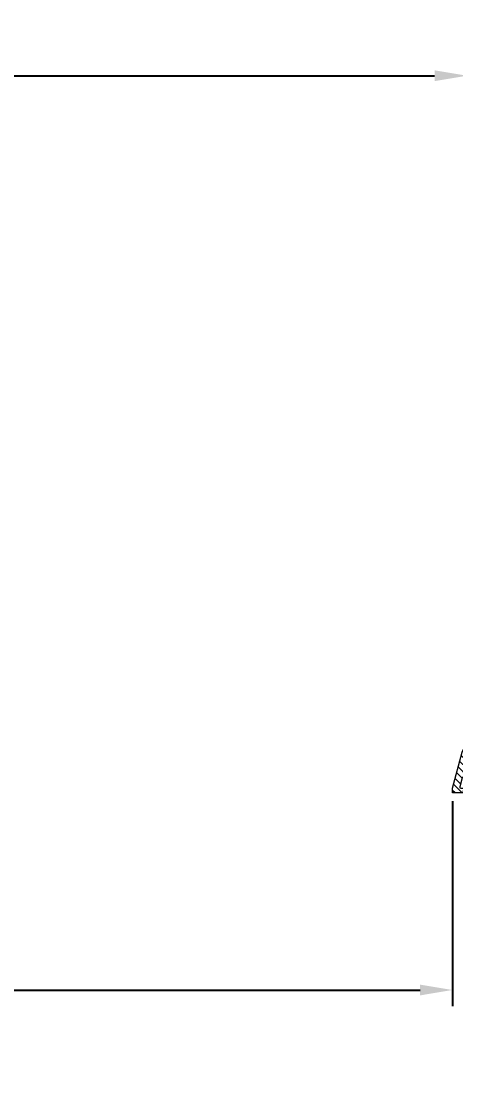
# Model space of a CAD drawing. Header units: millimetres. Extents: x -20000 to 230000, y -17405 to 24510.
# Drawn here: x 6962.5 to 7096.5, y -16527.7 to -16199.5 of the extents above; entities that cross this region are included whole.
import ezdxf

# ---------------------------------------------------------------- set-up
doc = ezdxf.new("R2010")
doc.units = ezdxf.units.MM
doc.header["$PDMODE"] = 35
doc.header["$PDSIZE"] = 0.5
doc.layers.get('0').update_dxf_attribs({"lineweight": 13})
doc.layers.get('Defpoints').update_dxf_attribs({"true_color": 0xc2a584})
doc.layers.add('0 - Invisible', color=43, linetype='Continuous', lineweight=0, plot=False)
doc.layers.add('1 - Cotation', color=32, linetype='Continuous', lineweight=13)
doc.layers.add('1 - PVC', color=7, linetype='Continuous', lineweight=13)
doc.styles.add('Texte Poralu', font='tahomabd.ttf')
doc.dimstyles.new('30 - 1000', dxfattribs={"dimtxt": 10, "dimasz": 10, "dimexe": 5, "dimexo": 2.5, "dimgap": 5, "dimtad": 1, "dimdec": 1, "dimtxsty": 'Texte Poralu', "dimcen": 5, "dimazin": 0, "dimtfac": 1, "dimtdec": 1, "dimtmove": 0, "dimatfit": 3, "dimfxl": 1, "dimarcsym": 0})

# ---------------------------------------------------------------- blocks, each defined once
blk = doc.blocks.new('Rehau - DL98')
at = {"layer": '1 - PVC', "linetype": 'ByBlock'}
h = blk.add_hatch(dxfattribs=at)
h.set_pattern_fill('ANSI31', color=256, scale=0.5, angle=270, style=0)
h.set_pattern_definition([(315, (98, 0), (1.122532015133644, 1.122532015133644), [])])
h.paths.add_polyline_path([(1.879529492071015, 37.82031643489609, 0.3966685553808879), (0, 35.8239480178454), (0, 0), (1.799999999988358, 0, 0.4689688986931894), (3.766506847430719, 2.364487062906846), (2.999999999985448, 6.499999999883585), (3, 14.99999999994179), (38, 15), (39.80000000000291, 15, 0.4689688986932354), (41.76650684743072, 17.36448706290685), (41, 21.5), (41, 22.5, -0.4142135623730951), (41.5, 23), (51.30000000000291, 23), (51.30000000000291, 16, 0.4142135623730951), (51.80000000000291, 15.5), (58.99999999998545, 15.5), (59, 18.20000000001164), (54.00000000001455, 18.20000000001164), (54.00000000001455, 23.20000000006985), (68, 23.20000000001164), (86.00000000001455, 23.20000000001164), (86.00000000001455, 18.20000000001164), (81.00000000001455, 18.20000000001164), (80.99999999998545, 15.5), (89.69999999999709, 15.5, 0.4142135623730951), (90.19999999999709, 16), (90.19999999999709, 20.5), (89.69999999999709, 20.5, -0.4142135623730951), (88.69999999999709, 21.5), (88.69999999999709, 22, -0.4142135623730951), (89.69999999999709, 23), (94.30000000000291, 23, -0.4142135623731307), (95, 22.29999999998836), (95.00000000001455, 21.5), (94.23349315256928, 17.36448706290685, 0.2850017038207022), (95, 15.40000000002328), (95, 15), (97.99999999998545, 15), (98, 25.90000000002328), (98, 66, 0.4142135623730951), (97, 67), (93, 67), (92.99999999998545, 64.29999999998836), (95.30000000000291, 64.29999999998836), (95.30000000000291, 60, -0.4142135623730951), (94.30000000000291, 59), (88.5, 59, -0.4142135623730951), (87.5, 60), (87.5, 60.5, -0.4142135623730951), (88.5, 61.5), (89, 61.5), (89, 67), (86.49999999998545, 67), (86.7624659905996, 64), (68.32562743491144, 62.5489893371705), (67.99999999998545, 62.22336190222995), (67.72188789721986, 62.50147400511196), (51.57845909573371, 61.23095860442845, -0.4374089726612938), (50.5, 62.22787593811518), (50.5, 77.5), (52, 77.5), (52, 80.00525588833261, 0.3394542588165427), (51.85176380905614, 80.19844105356606), (50.75176380902121, 80.49318516528001, 0.493145426031467), (50.5, 80.29999999998836), (50.5, 79.54999999998836, -0.4931454260510824), (50.12235428644635, 79.26022225210909), (47.37059047745424, 79.99755514250137, -0.3394542588633446), (47, 80.48051805567229), (47, 83.51948194432771, -0.3394542588633955), (47.37059047745424, 84.00244485749863), (50.1223542864609, 84.73977774789091, -0.4931454260917456), (50.5, 84.44999999995343), (50.5, 83.70000000001164, 0.4931454260900017), (50.75176380905032, 83.50681483471999), (51.85176380901248, 83.80155894643394, 0.3394542589447556), (52, 83.9947441117256), (52.00000000001455, 87.00000000005821), (50.49999999995634, 87.00000000005821), (39.48236190978787, 84.04783277120441, 0.3394542588633612), (38, 82.11598111863714), (38, 40)])
h.paths.add_polyline_path([(38, 37.29508844472002), (38, 17.70000000001164), (2.30000000000291, 17.70000000001164), (2.30000000000291, 35.14077809988521)], flags=16)
h.paths.add_polyline_path([(40, 37.413897450082, 0.327538221718526), (40.69999999999709, 38.3678366515087), (40.69999999998254, 41), (48.19999999999709, 41), (48.19999999999709, 25.70000000001164), (46.30000000000291, 25.70000000001164), (44, 25.70000000001164), (40, 25.70000000001164)], flags=16)
h.paths.add_polyline_path([(40.70000000001164, 43), (40.69999999999709, 67), (48.20000000001164, 67), (48.20000000001164, 43)], flags=16)
h.paths.add_polyline_path([(50.19999999999709, 57.56843380007194), (50.19999999999709, 57.95192733907606, -0.3913924554663752), (50.66077045215934, 58.45038600597763), (53.69999999999709, 58.68957855878398), (53.83241696543701, 58.70000000001164), (65.5, 59.61825869936729), (65.49999999998545, 56.89999999996508), (67, 56.90000000002328), (67, 59.73631125950487), (69, 59.89371467323508), (69, 56.90000000002328), (70.5, 56.89999999996508), (70.5, 60.01176723343087), (82, 60.91683686187025), (82.00000000001455, 56.89999999996508), (83.50000000001455, 56.90000000002328), (83.5, 61.03488942218246), (84.79999999998836, 61.13720164098777), (84.80000000000291, 60.5), (84.80000000000291, 60, 0.2288714561773755), (86, 57.27236366062425), (86, 25.90000000002328), (50.19999999999709, 25.90000000002328)], flags=16)
h.paths.add_polyline_path([(40.69999999999709, 69.00000000005821), (40.70000000001164, 81.5788522270741), (44.69999999999709, 82.65064899693243), (44.69999999999709, 80.48051805567229, 0.3394542588589886), (46.77530667366227, 77.77592574205482), (48.19999999999709, 77.39418031577952), (48.19999999999709, 69)], flags=16)
h.paths.add_polyline_path([(88.30000000000291, 43), (95.29999999998836, 42.99999999994179), (95.30000000000291, 25.70000000006985), (88.29999999998836, 25.70000000006985)], flags=16)
h.paths.add_polyline_path([(88.30000000001746, 45), (88.30000000000291, 56.29999999998836), (88.69999999999709, 56.29999999998836), (88.69999999999709, 55.5, 0.4142135623730951), (89.69999999999709, 54.5), (90.19999999998254, 54.5), (90.19999999999709, 56.30000000004657), (91.80000000001746, 56.30000000004657), (91.80000000000291, 54.5), (92.30000000000291, 54.5, 0.4142135623730951), (93.30000000000291, 55.5), (93.30000000000291, 56.29999999998836), (95.30000000000291, 56.29999999998836), (95.30000000000291, 45)], flags=16)
h.paths.add_polyline_path([(98.00000000001455, 15.00000000005821), (95, 15.00000000005821), (95, 0, 0.4142135623730951), (98, 3)], flags=17)
at = {"layer": '0 - Invisible'}
for p in [(52, 82), (84.00000000000001, 63.78258921149752), (2.220446049250313e-16, 37.70689655175541), (70, 18.20000000001164), (95, 15), (98, 15)]:
    blk.add_point(p, dxfattribs=at)
at = {"layer": '0 - Invisible', "linetype": 'ByBlock'}
blk.add_point((98, 67), dxfattribs=at)
at = {"layer": '1 - PVC', "linetype": 'ByBlock'}
for points in [[(98, 66, 0.4142135623730951), (97, 67), (93, 67), (93, 64.29999999998836), (95.30000000000291, 64.29999999998836), (95.30000000000291, 60, -0.4142135623730951), (94.30000000000291, 59), (88.5, 59, -0.4142135623730951), (87.5, 60), (87.5, 60.5, -0.4142135623730951), (88.5, 61.5), (89, 61.5), (89, 67), (86.5, 67), (86.76246599058504, 64), (68.32562743491144, 62.5489893372287), (68, 62.22336190228816), (67.7218878971762, 62.50147400511196), (67.72102791935322, 62.50140632339753), (51.57845909573371, 61.23095860442845, -0.4374089726786299), (50.5, 62.22787593817338), (50.5, 77.5), (52, 77.5), (52, 80.00525588833261, 0.3394542588632405), (51.85176380901248, 80.19844105356606), (50.75176380902121, 80.49318516528001, 0.493145426031467), (50.5, 80.29999999998836), (50.5, 79.54999999998836, -0.4931454260314353), (50.1223542864609, 79.26022225210909), (47.37059047745424, 79.99755514250137, -0.3394542588633447), (47, 80.48051805567229), (47, 83.51948194432771, -0.3394542588633955), (47.37059047745424, 84.00244485749863), (50.1223542864609, 84.73977774789091, -0.4931454260314429), (50.5, 84.45000000001164), (50.5, 83.70000000001164, 0.4931454260310607), (50.75176380902121, 83.50681483471999), (51.85176380901248, 83.80155894643394, 0.339454258863612), (52, 83.99474411166739), (52, 87), (50.5, 87), (39.48236190978787, 84.04783277120441, 0.3394542588633613), (38, 82.11598111863714), (38, 40), (1.879529492071015, 37.82031643489609, 0.3966685553893087), (0, 35.82394801778719), (0, 0), (1.799999999988358, 0, 0.4689688986931894), (3.766506847430719, 2.364487062906846), (3, 6.5), (3, 15), (38, 15), (39.80000000000291, 15, 0.4689688986932354), (41.76650684743072, 17.36448706290685), (41, 21.5), (41, 22.5, -0.4142135623730951), (41.5, 23), (51.30000000000291, 23), (51.30000000000291, 16, 0.4142135623730951), (51.80000000000291, 15.5), (59, 15.5), (59, 18.20000000001164), (54, 18.20000000001164), (54, 23.20000000001164), (68, 23.20000000001164), (86, 23.20000000001164), (86, 18.20000000001164), (81, 18.20000000001164), (81, 15.5), (89.69999999999709, 15.5, 0.4142135623730951), (90.19999999999709, 16), (90.19999999999709, 20.5), (89.69999999999709, 20.5, -0.4142135623730951), (88.69999999999709, 21.5), (88.69999999999709, 22, -0.4142135623730951), (89.69999999999709, 23), (94.30000000000291, 23, -0.4142135623731307), (95, 22.29999999998836), (95, 21.5), (94.23349315256928, 17.36448706290685, 0.2850017038207023), (95, 15.40000000002328), (95, 0, 0.4142135623730951), (98, 3), (98, 25.90000000002328), (98, 66, 0.4142135623730951)], [(40.69999999999709, 69), (40.69999999999709, 81.5788522270741), (44.69999999999709, 82.65064899681602), (44.69999999999709, 80.48051805567229, 0.3394542588634359), (46.77530667372048, 77.77592574205482), (48.19999999999709, 77.39418031577952), (48.19999999999709, 69), (40.69999999999709, 69)], [(50.19999999999709, 57.56843380007194), (50.19999999999709, 57.95192733907606, -0.2851213255996621), (50.4781196481199, 58.40000000002328, -0.09560243916984297), (50.66077045213024, 58.45038600597763), (53.69999999999709, 58.68957855878398), (53.83241696543701, 58.70000000001164), (65.5, 59.61825869936729), (65.5, 56.90000000002328), (67, 56.90000000002328), (67, 59.73631125956308), (69, 59.89371467323508), (69, 56.90000000002328), (70.5, 56.90000000002328), (70.5, 60.01176723348908), (82, 60.91683686192846), (82, 56.90000000002328), (83.5, 56.90000000002328), (83.5, 61.03488942218246), (84.80000000000291, 61.13720164104598), (84.80000000000291, 60.5), (84.80000000000291, 60, 0.2288714561773755), (86, 57.27236366062425), (86, 25.90000000002328), (50.19999999999709, 25.90000000002328), (50.19999999999709, 57.56843380007194)], [(88.30000000000291, 45), (88.30000000000291, 56.29999999998836), (88.69999999999709, 56.29999999998836), (88.69999999999709, 55.5, 0.4142135623730951), (89.69999999999709, 54.5), (90.19999999999709, 54.5), (90.19999999999709, 56.29999999998836), (91.80000000000291, 56.29999999998836), (91.80000000000291, 54.5), (92.30000000000291, 54.5, 0.4142135623730951), (93.30000000000291, 55.5), (93.30000000000291, 56.29999999998836), (95.30000000000291, 56.29999999998836), (95.30000000000291, 45), (88.30000000000291, 45)], [(40, 37.413897450082, 0.327538221718526), (40.69999999999709, 38.3678366515087), (40.69999999999709, 41), (48.19999999999709, 41), (48.19999999999709, 25.70000000001164), (46.30000000000291, 25.70000000001164), (44, 25.70000000001164), (40, 25.70000000001164), (40, 37.413897450082, 0.327538221718526)]]:
    blk.add_lwpolyline(points, format="xyb", close=True, dxfattribs=at)
for points in [[(40.69999999999709, 43), (40.69999999999709, 67), (48.19999999999709, 67), (48.19999999999709, 43), (40.69999999999709, 43)], [(88.30000000000291, 43), (95.30000000000291, 43), (95.30000000000291, 25.70000000001164), (88.30000000000291, 25.70000000001164), (88.30000000000291, 43)], [(38, 37.29508844472002), (38, 17.70000000001164), (2.30000000000291, 17.70000000001164), (2.30000000000291, 35.14077809988521), (38, 37.29508844472002)]]:
    blk.add_lwpolyline(points, close=True, dxfattribs=at)
blk = doc.blocks.new('*U848')
at = {"xscale": -1, "rotation": 90}
blk.add_blockref('Rehau - DL98', (32.5, -4.999999999999994), dxfattribs=at)
blk = doc.blocks.new('*D854')
at = {"layer": '1 - Cotation', "color": 0, "lineweight": -2, "transparency": 16777216}
for p, q in [((6150.0000755666, -16202.72246432257), (6150.0000755666, -16221.24730716588)), ((7099.999924433401, -16202.72246432258), (7099.999924433401, -16221.24730716588)), ((6160.0000755666, -16216.24730716588), (7089.999924433401, -16216.24730716588))]:
    blk.add_line(p, q, dxfattribs=at)
at = {"layer": '1 - Cotation', "color": 0, "transparency": 16777216}
for points in [[(6160.0000755666, -16214.58064049921), (6160.0000755666, -16217.91397383254), (6150.0000755666, -16216.24730716588)], [(7089.999924433401, -16214.58064049921), (7089.999924433401, -16217.91397383254), (7099.999924433401, -16216.24730716588)]]:
    blk.add_solid(points, dxfattribs=at)
at = {"layer": 'Defpoints', "color": 0, "transparency": 16777216}
for p in [(6150.0000755666, -16200.22246432257), (7099.999924433401, -16200.22246432258), (7099.999924433401, -16216.24730716588)]:
    blk.add_point(p, dxfattribs=at)
at = {"layer": '1 - Cotation', "color": 0, "transparency": 16777216, "insert": (6625, -16206.04247170584), "char_height": 10, "attachment_point": 5, "style": 'Texte Poralu'}
blk.add_mtext('950', dxfattribs=at)
blk = doc.blocks.new('*D856')
at = {"layer": '1 - Cotation', "color": 0, "lineweight": -2, "transparency": 16777216}
for p, q in [((7095.5, -16439.72246432257), (7095.5, -16502.93343461567)), ((6168.499956405643, -16525.2224643261), (6168.499956405643, -16492.93343461567)), ((6178.499956405643, -16497.93343461567), (7085.5, -16497.93343461567))]:
    blk.add_line(p, q, dxfattribs=at)
at = {"layer": '1 - Cotation', "color": 0, "transparency": 16777216}
for points in [[(6178.499956405643, -16496.266767949), (6178.499956405643, -16499.60010128234), (6168.499956405643, -16497.93343461567)], [(7085.5, -16496.266767949), (7085.5, -16499.60010128234), (7095.5, -16497.93343461567)]]:
    blk.add_solid(points, dxfattribs=at)
at = {"layer": 'Defpoints', "color": 0, "transparency": 16777216}
for p in [(7095.5, -16437.22246432257), (7095.5, -16497.93343461567), (6168.499956405643, -16527.7224643261)]:
    blk.add_point(p, dxfattribs=at)
at = {"layer": '1 - Cotation', "color": 0, "transparency": 16777216, "insert": (6631.999978202822, -16487.73531507235), "char_height": 10, "attachment_point": 5, "style": 'Texte Poralu'}
blk.add_mtext('927', dxfattribs=at)

msp = doc.modelspace()

# ---------------------------------------------------------------- block references
msp.add_blockref('*U848', (7150, -16380.22246432257))

# ---------------------------------------------------------------- dimensions: what is measured, and where the dimension line sits
at = {"layer": '1 - Cotation'}
for base, p1, p2, picture, middle in [((7099.999924433401, -16216.24730716588), (6150.0000755666, -16200.22246432257), (7099.999924433401, -16200.22246432258), '*D854', (6625, -16206.04247170584)), ((7095.5, -16497.93343461567), (6168.499956405643, -16527.7224643261), (7095.5, -16437.22246432257), '*D856', (6631.999978202822, -16487.73531507235))]:
    dim = msp.add_linear_dim(base=base, p1=p1, p2=p2, dimstyle='30 - 1000', dxfattribs=at)
    dim.commit()
    dim.dimension.update_dxf_attribs({"geometry": picture, "text_midpoint": middle})

doc.saveas('drawing.dxf')
